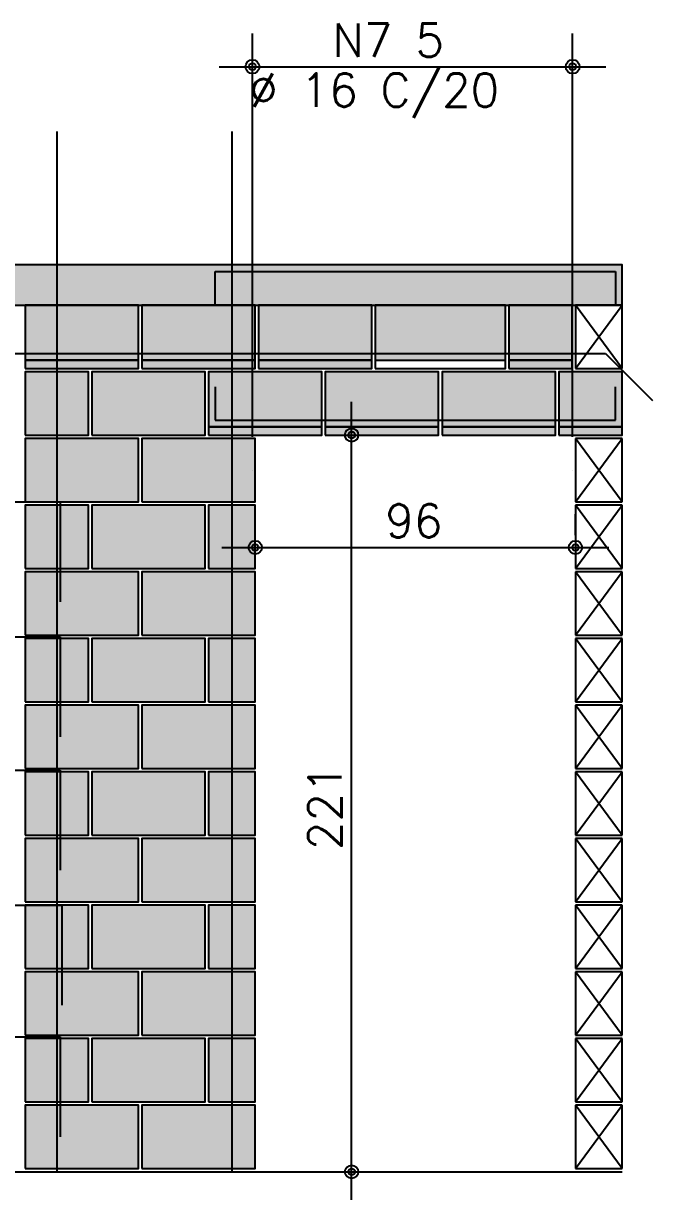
# Model space of a CAD drawing. Extents: x -1.9 to 86, y -1.6 to 60.9.
# Drawn here: x 10.54 to 14.31, y 49.93 to 56.94 of the extents above; entities that cross this region are included whole.
import ezdxf

# ---------------------------------------------------------------- set-up
doc = ezdxf.new("R2010")
doc.units = 0
doc.header["$MEASUREMENT"] = 0
for name, color, linetype in [('PENA_01', 1, 'CONTINUOUS'), ('PENA_02', 2, 'CONTINUOUS'), ('PENA_03', 3, 'CONTINUOUS'), ('PENA_05', 5, 'CONTINUOUS'), ('PENA_09', 254, 'CONTINUOUS'), ('PENA_11', 252, 'CONTINUOUS'), ('PENA_21', 100, 'CONTINUOUS'), ('PENA_23', 50, 'CONTINUOUS'), ('PENA_28', 135, 'CONTINUOUS')]:
    doc.layers.add(name, color=color, linetype=linetype)
doc.styles.get("Standard").update_dxf_attribs({"font": 'ROMANS.SHX'})

msp = doc.modelspace()

# ---------------------------------------------------------------- linework, layer by layer
at = {"layer": 'PENA_01', "linetype": 'Continuous'}
for p, q in [((11.914801, 54.463578), (11.914801, 56.883113)), ((13.834801, 54.463578), (13.834801, 56.883113)), ((11.714801, 56.683113), (14.034801, 56.683113)), ((10.55154, 54.923578), (11.23154, 54.923578)), ((11.25154, 54.923578), (11.93154, 54.923578)), ((11.95154, 54.923578), (12.63154, 54.923578)), ((12.65154, 54.923578), (13.43154, 54.923578)), ((13.45154, 54.923578), (13.83154, 54.923578)), ((12.509814, 49.853578), (12.509814, 54.673578)), ((11.65154, 54.523578), (12.33154, 54.523578)), ((12.35154, 54.523578), (13.03154, 54.523578)), ((12.55154, 54.473578), (12.709814, 54.473578)), ((13.05154, 54.523578), (13.73154, 54.523578)), ((13.75154, 54.523578), (14.13154, 54.523578)), ((11.93154, 53.873578), (11.93154, 53.999237)), ((13.85154, 53.873578), (13.85154, 53.999237)), ((11.73154, 53.799237), (14.05154, 53.799237)), ((12.670716, 50.053578), (12.709814, 50.053578))]:
    msp.add_line(p, q, dxfattribs=at)
at = {"layer": 'PENA_02', "linetype": 'Continuous'}
for p, q in [((14.13154, 55.253578), (13.85154, 55.253578)), ((13.85154, 55.253578), (13.85154, 54.873578)), ((14.13154, 54.873578), (14.13154, 55.253578)), ((13.85154, 54.873578), (14.13154, 54.873578)), ((14.13154, 54.453578), (13.85154, 54.453578)), ((13.85154, 54.453578), (13.85154, 54.073578)), ((14.13154, 54.073578), (14.13154, 54.453578)), ((13.85154, 54.073578), (14.13154, 54.073578)), ((14.13154, 54.053578), (13.85154, 54.053578)), ((13.85154, 54.053578), (13.85154, 53.673578)), ((14.13154, 53.673578), (14.13154, 54.053578)), ((13.85154, 53.673578), (14.13154, 53.673578)), ((14.13154, 53.653578), (13.85154, 53.653578)), ((13.85154, 53.653578), (13.85154, 53.273578)), ((14.13154, 53.273578), (14.13154, 53.653578)), ((13.85154, 53.273578), (14.13154, 53.273578)), ((14.13154, 53.253578), (13.85154, 53.253578)), ((13.85154, 53.253578), (13.85154, 52.873578)), ((14.13154, 52.873578), (14.13154, 53.253578)), ((13.85154, 52.873578), (14.13154, 52.873578)), ((14.13154, 52.853578), (13.85154, 52.853578)), ((13.85154, 52.853578), (13.85154, 52.473578)), ((14.13154, 52.473578), (14.13154, 52.853578)), ((13.85154, 52.473578), (14.13154, 52.473578)), ((14.13154, 52.453578), (13.85154, 52.453578)), ((13.85154, 52.453578), (13.85154, 52.073578)), ((14.13154, 52.073578), (14.13154, 52.453578)), ((13.85154, 52.073578), (14.13154, 52.073578)), ((14.13154, 52.053578), (13.85154, 52.053578)), ((13.85154, 52.053578), (13.85154, 51.673578)), ((14.13154, 51.673578), (14.13154, 52.053578)), ((13.85154, 51.673578), (14.13154, 51.673578)), ((14.13154, 51.653578), (13.85154, 51.653578)), ((13.85154, 51.653578), (13.85154, 51.273578)), ((14.13154, 51.273578), (14.13154, 51.653578)), ((13.85154, 51.273578), (14.13154, 51.273578)), ((14.13154, 51.253578), (13.85154, 51.253578)), ((13.85154, 51.253578), (13.85154, 50.873578)), ((14.13154, 50.873578), (14.13154, 51.253578)), ((13.85154, 50.873578), (14.13154, 50.873578)), ((14.13154, 50.853578), (13.85154, 50.853578)), ((13.85154, 50.853578), (13.85154, 50.473578)), ((14.13154, 50.473578), (14.13154, 50.853578)), ((13.85154, 50.473578), (14.13154, 50.473578)), ((14.13154, 50.453578), (13.85154, 50.453578)), ((13.85154, 50.453578), (13.85154, 50.073578)), ((14.13154, 50.073578), (14.13154, 50.453578)), ((6.55154, 50.053578), (14.13154, 50.053578)), ((13.85154, 50.073578), (14.13154, 50.073578))]:
    msp.add_line(p, q, dxfattribs=at)
for points in [[(6.55154, 55.253578), (14.13154, 55.253578), (14.13154, 55.493578), (6.55154, 55.493578), (6.55154, 55.253578)], [(10.55154, 54.873578), (11.23154, 54.873578), (11.23154, 55.253578), (10.55154, 55.253578), (10.55154, 54.873578)], [(11.25154, 54.873578), (11.93154, 54.873578), (11.93154, 55.253578), (11.25154, 55.253578), (11.25154, 54.873578)], [(11.95154, 54.873578), (12.63154, 54.873578), (12.63154, 55.253578), (11.95154, 55.253578), (11.95154, 54.873578)], [(12.65154, 54.873578), (13.43154, 54.873578), (13.43154, 55.253578), (12.65154, 55.253578), (12.65154, 54.873578)], [(13.45154, 54.873578), (13.83154, 54.873578), (13.83154, 55.253578), (13.45154, 55.253578), (13.45154, 54.873578)], [(10.55154, 54.473578), (10.93154, 54.473578), (10.93154, 54.853578), (10.55154, 54.853578), (10.55154, 54.473578)], [(10.95154, 54.473578), (11.63154, 54.473578), (11.63154, 54.853578), (10.95154, 54.853578), (10.95154, 54.473578)], [(11.65154, 54.473578), (12.33154, 54.473578), (12.33154, 54.853578), (11.65154, 54.853578), (11.65154, 54.473578)], [(12.35154, 54.473578), (13.03154, 54.473578), (13.03154, 54.853578), (12.35154, 54.853578), (12.35154, 54.473578)], [(13.05154, 54.473578), (13.73154, 54.473578), (13.73154, 54.853578), (13.05154, 54.853578), (13.05154, 54.473578)], [(13.75154, 54.473578), (14.13154, 54.473578), (14.13154, 54.853578), (13.75154, 54.853578), (13.75154, 54.473578)], [(10.55154, 54.073578), (11.23154, 54.073578), (11.23154, 54.453578), (10.55154, 54.453578), (10.55154, 54.073578)], [(11.25154, 54.073578), (11.93154, 54.073578), (11.93154, 54.453578), (11.25154, 54.453578), (11.25154, 54.073578)], [(10.55154, 53.673578), (10.93154, 53.673578), (10.93154, 54.053578), (10.55154, 54.053578), (10.55154, 53.673578)], [(10.95154, 53.673578), (11.63154, 53.673578), (11.63154, 54.053578), (10.95154, 54.053578), (10.95154, 53.673578)], [(11.65154, 53.673578), (11.93154, 53.673578), (11.93154, 54.053578), (11.65154, 54.053578), (11.65154, 53.673578)], [(10.55154, 53.273578), (11.23154, 53.273578), (11.23154, 53.653578), (10.55154, 53.653578), (10.55154, 53.273578)], [(11.25154, 53.273578), (11.93154, 53.273578), (11.93154, 53.653578), (11.25154, 53.653578), (11.25154, 53.273578)], [(10.55154, 52.873578), (10.93154, 52.873578), (10.93154, 53.253578), (10.55154, 53.253578), (10.55154, 52.873578)], [(10.95154, 52.873578), (11.63154, 52.873578), (11.63154, 53.253578), (10.95154, 53.253578), (10.95154, 52.873578)], [(11.65154, 52.873578), (11.93154, 52.873578), (11.93154, 53.253578), (11.65154, 53.253578), (11.65154, 52.873578)], [(10.55154, 52.473578), (11.23154, 52.473578), (11.23154, 52.853578), (10.55154, 52.853578), (10.55154, 52.473578)], [(11.25154, 52.473578), (11.93154, 52.473578), (11.93154, 52.853578), (11.25154, 52.853578), (11.25154, 52.473578)], [(10.55154, 52.073578), (10.93154, 52.073578), (10.93154, 52.453578), (10.55154, 52.453578), (10.55154, 52.073578)], [(10.95154, 52.073578), (11.63154, 52.073578), (11.63154, 52.453578), (10.95154, 52.453578), (10.95154, 52.073578)], [(11.65154, 52.073578), (11.93154, 52.073578), (11.93154, 52.453578), (11.65154, 52.453578), (11.65154, 52.073578)], [(10.55154, 51.673578), (11.23154, 51.673578), (11.23154, 52.053578), (10.55154, 52.053578), (10.55154, 51.673578)], [(11.25154, 51.673578), (11.93154, 51.673578), (11.93154, 52.053578), (11.25154, 52.053578), (11.25154, 51.673578)], [(10.55154, 51.273578), (10.93154, 51.273578), (10.93154, 51.653578), (10.55154, 51.653578), (10.55154, 51.273578)], [(10.95154, 51.273578), (11.63154, 51.273578), (11.63154, 51.653578), (10.95154, 51.653578), (10.95154, 51.273578)], [(11.65154, 51.273578), (11.93154, 51.273578), (11.93154, 51.653578), (11.65154, 51.653578), (11.65154, 51.273578)], [(10.55154, 50.873578), (11.23154, 50.873578), (11.23154, 51.253578), (10.55154, 51.253578), (10.55154, 50.873578)], [(11.25154, 50.873578), (11.93154, 50.873578), (11.93154, 51.253578), (11.25154, 51.253578), (11.25154, 50.873578)], [(10.55154, 50.473578), (10.93154, 50.473578), (10.93154, 50.853578), (10.55154, 50.853578), (10.55154, 50.473578)], [(10.95154, 50.473578), (11.63154, 50.473578), (11.63154, 50.853578), (10.95154, 50.853578), (10.95154, 50.473578)], [(11.65154, 50.473578), (11.93154, 50.473578), (11.93154, 50.853578), (11.65154, 50.853578), (11.65154, 50.473578)], [(10.55154, 50.073578), (11.23154, 50.073578), (11.23154, 50.453578), (10.55154, 50.453578), (10.55154, 50.073578)], [(11.25154, 50.073578), (11.93154, 50.073578), (11.93154, 50.453578), (11.25154, 50.453578), (11.25154, 50.073578)]]:
    msp.add_lwpolyline(points, dxfattribs=at)
for centre, radius in [((11.914801, 56.683113), 0.041625), ((11.914801, 56.683113), 0.02075), ((13.834801, 56.683113), 0.041625), ((13.834801, 56.683113), 0.02075), ((12.509814, 54.473578), 0.04), ((12.509814, 54.473578), 0.02), ((11.93154, 53.799237), 0.04), ((13.85154, 53.799237), 0.04), ((11.93154, 53.799237), 0.02), ((13.85154, 53.799237), 0.02), ((12.509814, 50.053578), 0.04), ((12.509814, 50.053578), 0.02)]:
    msp.add_circle(centre, radius, dxfattribs=at)
at = {"layer": 'PENA_03', "linetype": 'Continuous'}
for p, q in [((13.85154, 54.873578), (14.13154, 55.253578)), ((14.13154, 54.873578), (13.85154, 55.253578)), ((12.35154, 54.473578), (12.35154, 54.473578)), ((13.85154, 54.073578), (14.13154, 54.453578)), ((14.13154, 54.073578), (13.85154, 54.453578)), ((11.914801, 54.263578), (11.914801, 54.263578)), ((13.834801, 54.263578), (13.834801, 54.263578)), ((13.85154, 53.673578), (14.13154, 54.053578)), ((14.13154, 53.673578), (13.85154, 54.053578)), ((11.93154, 53.673578), (11.93154, 53.673578)), ((13.85154, 53.673578), (13.85154, 53.673578)), ((13.85154, 53.273578), (14.13154, 53.653578)), ((14.13154, 53.273578), (13.85154, 53.653578)), ((13.85154, 52.873578), (14.13154, 53.253578)), ((14.13154, 52.873578), (13.85154, 53.253578)), ((13.85154, 52.473578), (14.13154, 52.853578)), ((14.13154, 52.473578), (13.85154, 52.853578)), ((13.85154, 52.073578), (14.13154, 52.453578)), ((14.13154, 52.073578), (13.85154, 52.453578)), ((13.85154, 51.673578), (14.13154, 52.053578)), ((14.13154, 51.673578), (13.85154, 52.053578)), ((13.85154, 51.273578), (14.13154, 51.653578)), ((14.13154, 51.273578), (13.85154, 51.653578)), ((13.85154, 50.873578), (14.13154, 51.253578)), ((14.13154, 50.873578), (13.85154, 51.253578)), ((13.85154, 50.473578), (14.13154, 50.853578)), ((14.13154, 50.473578), (13.85154, 50.853578)), ((13.85154, 50.073578), (14.13154, 50.453578)), ((14.13154, 50.073578), (13.85154, 50.453578)), ((12.470716, 50.053578), (12.470716, 50.053578))]:
    msp.add_line(p, q, dxfattribs=at)
at = {"layer": 'PENA_05', "linetype": 'Continuous'}
for p, q in [((11.69154, 55.253578), (11.69154, 55.453578)), ((11.69154, 55.453578), (14.09154, 55.453578)), ((14.09154, 55.453578), (14.09154, 55.253578)), ((6.65154, 54.963578), (14.03154, 54.963578)), ((14.03154, 54.963578), (14.314383, 54.680735)), ((11.69154, 54.763578), (11.69154, 54.563578)), ((14.09154, 54.563578), (14.09154, 54.763578)), ((11.69154, 54.563578), (14.09154, 54.563578)), ((10.34154, 54.073578), (10.76154, 54.073578)), ((10.76154, 54.073578), (10.76154, 53.473578)), ((10.34154, 53.263578), (10.76154, 53.263578)), ((10.76154, 53.263578), (10.76154, 52.663578)), ((10.34154, 52.463578), (10.76154, 52.463578)), ((10.76154, 52.463578), (10.76154, 51.863578)), ((10.35154, 51.653578), (10.77154, 51.653578)), ((10.77154, 51.653578), (10.77154, 51.053578)), ((10.34154, 50.863578), (10.76154, 50.863578)), ((10.76154, 50.863578), (10.76154, 50.263578))]:
    msp.add_line(p, q, dxfattribs=at)
for points in [[(10.74154, 56.293578), (10.74154, 50.053578)], [(11.79154, 56.293578), (11.79154, 50.053578)]]:
    msp.add_lwpolyline(points, dxfattribs=at)
at = {"layer": 'PENA_09', "linetype": 'Continuous'}
for points in [[(10.55154, 54.923578), (11.23154, 54.923578), (11.23154, 55.253578), (10.55154, 55.253578), (10.55154, 54.923578)], [(11.25154, 54.923578), (11.93154, 54.923578), (11.93154, 55.253578), (11.25154, 55.253578), (11.25154, 54.923578)], [(11.95154, 54.923578), (12.63154, 54.923578), (12.63154, 55.253578), (11.95154, 55.253578), (11.95154, 54.923578)], [(12.65154, 54.923578), (13.43154, 54.923578), (13.43154, 55.253578), (12.65154, 55.253578), (12.65154, 54.923578)], [(13.45154, 54.923578), (13.83154, 54.923578), (13.83154, 55.253578), (13.45154, 55.253578), (13.45154, 54.923578)], [(11.65154, 54.523578), (12.33154, 54.523578), (12.33154, 54.853578), (11.65154, 54.853578), (11.65154, 54.523578)], [(12.35154, 54.523578), (13.03154, 54.523578), (13.03154, 54.853578), (12.35154, 54.853578), (12.35154, 54.523578)], [(13.05154, 54.523578), (13.73154, 54.523578), (13.73154, 54.853578), (13.05154, 54.853578), (13.05154, 54.523578)], [(13.75154, 54.523578), (14.13154, 54.523578), (14.13154, 54.853578), (13.75154, 54.853578), (13.75154, 54.523578)]]:
    msp.add_lwpolyline(points, dxfattribs=at)
for points in [[(10.55154, 54.923578), (11.23154, 54.923578), (11.23154, 55.253578)], [(10.55154, 54.923578), (11.23154, 55.253578), (10.55154, 55.253578)], [(10.55154, 54.923578), (10.55154, 55.253578), (10.55154, 54.923578)], [(11.25154, 54.923578), (11.93154, 54.923578), (11.93154, 55.253578)], [(11.25154, 54.923578), (11.93154, 55.253578), (11.25154, 55.253578)], [(11.25154, 54.923578), (11.25154, 55.253578), (11.25154, 54.923578)], [(11.95154, 54.923578), (12.63154, 54.923578), (12.63154, 55.253578)], [(11.95154, 54.923578), (12.63154, 55.253578), (11.95154, 55.253578)], [(11.95154, 54.923578), (11.95154, 55.253578), (11.95154, 54.923578)], [(12.65154, 54.923578), (13.43154, 54.923578), (13.43154, 55.253578)], [(12.65154, 54.923578), (13.43154, 55.253578), (12.65154, 55.253578)], [(12.65154, 54.923578), (12.65154, 55.253578), (12.65154, 54.923578)], [(13.45154, 54.923578), (13.83154, 54.923578), (13.83154, 55.253578)], [(13.45154, 54.923578), (13.83154, 55.253578), (13.45154, 55.253578)], [(13.45154, 54.923578), (13.45154, 55.253578), (13.45154, 54.923578)], [(11.65154, 54.523578), (12.33154, 54.523578), (12.33154, 54.853578)], [(11.65154, 54.523578), (12.33154, 54.853578), (11.65154, 54.853578)], [(11.65154, 54.523578), (11.65154, 54.853578), (11.65154, 54.523578)], [(12.35154, 54.523578), (13.03154, 54.523578), (13.03154, 54.853578)], [(12.35154, 54.523578), (13.03154, 54.853578), (12.35154, 54.853578)], [(12.35154, 54.523578), (12.35154, 54.853578), (12.35154, 54.523578)], [(13.05154, 54.523578), (13.73154, 54.523578), (13.73154, 54.853578)], [(13.05154, 54.523578), (13.73154, 54.853578), (13.05154, 54.853578)], [(13.05154, 54.523578), (13.05154, 54.853578), (13.05154, 54.523578)], [(13.75154, 54.523578), (14.13154, 54.523578), (14.13154, 54.853578)], [(13.75154, 54.523578), (14.13154, 54.853578), (13.75154, 54.853578)], [(13.75154, 54.523578), (13.75154, 54.853578), (13.75154, 54.523578)]]:
    msp.add_solid(points, dxfattribs=at)
at = {"layer": 'PENA_11', "linetype": 'Continuous'}
for points in [[(6.55154, 55.253578), (14.13154, 55.253578), (14.13154, 55.493578)], [(6.55154, 55.253578), (14.13154, 55.493578), (6.55154, 55.493578)]]:
    msp.add_solid(points, dxfattribs=at)
at = {"layer": 'PENA_21', "linetype": 'Continuous'}
for points in [[(10.55154, 54.873578), (11.23154, 54.873578), (11.23154, 54.923578), (10.55154, 54.923578), (10.55154, 54.873578)], [(11.25154, 54.873578), (11.93154, 54.873578), (11.93154, 54.923578), (11.25154, 54.923578), (11.25154, 54.873578)], [(11.95154, 54.873578), (12.63154, 54.873578), (12.63154, 54.923578), (11.95154, 54.923578), (11.95154, 54.873578)], [(10.95154, 54.473578), (11.63154, 54.473578), (11.63154, 54.853578), (10.95154, 54.853578), (10.95154, 54.473578)], [(11.65154, 54.473578), (12.33154, 54.473578), (12.33154, 54.523578), (11.65154, 54.523578), (11.65154, 54.473578)], [(12.35154, 54.473578), (13.03154, 54.473578), (13.03154, 54.523578), (12.35154, 54.523578), (12.35154, 54.473578)], [(13.05154, 54.473578), (13.73154, 54.473578), (13.73154, 54.523578), (13.05154, 54.523578), (13.05154, 54.473578)], [(10.55154, 54.073578), (11.23154, 54.073578), (11.23154, 54.453578), (10.55154, 54.453578), (10.55154, 54.073578)], [(11.25154, 54.073578), (11.93154, 54.073578), (11.93154, 54.453578), (11.25154, 54.453578), (11.25154, 54.073578)], [(10.95154, 53.673578), (11.63154, 53.673578), (11.63154, 54.053578), (10.95154, 54.053578), (10.95154, 53.673578)], [(10.55154, 53.273578), (11.23154, 53.273578), (11.23154, 53.653578), (10.55154, 53.653578), (10.55154, 53.273578)], [(11.25154, 53.273578), (11.93154, 53.273578), (11.93154, 53.653578), (11.25154, 53.653578), (11.25154, 53.273578)], [(10.95154, 52.873578), (11.63154, 52.873578), (11.63154, 53.253578), (10.95154, 53.253578), (10.95154, 52.873578)], [(10.55154, 52.473578), (11.23154, 52.473578), (11.23154, 52.853578), (10.55154, 52.853578), (10.55154, 52.473578)], [(11.25154, 52.473578), (11.93154, 52.473578), (11.93154, 52.853578), (11.25154, 52.853578), (11.25154, 52.473578)], [(10.95154, 52.073578), (11.63154, 52.073578), (11.63154, 52.453578), (10.95154, 52.453578), (10.95154, 52.073578)], [(10.55154, 51.673578), (11.23154, 51.673578), (11.23154, 52.053578), (10.55154, 52.053578), (10.55154, 51.673578)], [(11.25154, 51.673578), (11.93154, 51.673578), (11.93154, 52.053578), (11.25154, 52.053578), (11.25154, 51.673578)], [(10.95154, 51.273578), (11.63154, 51.273578), (11.63154, 51.653578), (10.95154, 51.653578), (10.95154, 51.273578)], [(10.55154, 50.873578), (11.23154, 50.873578), (11.23154, 51.253578), (10.55154, 51.253578), (10.55154, 50.873578)], [(11.25154, 50.873578), (11.93154, 50.873578), (11.93154, 51.253578), (11.25154, 51.253578), (11.25154, 50.873578)], [(10.95154, 50.473578), (11.63154, 50.473578), (11.63154, 50.853578), (10.95154, 50.853578), (10.95154, 50.473578)], [(10.55154, 50.073578), (11.23154, 50.073578), (11.23154, 50.453578), (10.55154, 50.453578), (10.55154, 50.073578)], [(11.25154, 50.073578), (11.93154, 50.073578), (11.93154, 50.453578), (11.25154, 50.453578), (11.25154, 50.073578)]]:
    msp.add_lwpolyline(points, dxfattribs=at)
for points in [[(10.55154, 54.873578), (11.23154, 54.873578), (11.23154, 54.923578)], [(10.55154, 54.873578), (11.23154, 54.923578), (10.55154, 54.923578)], [(10.55154, 54.873578), (10.55154, 54.923578), (10.55154, 54.873578)], [(11.25154, 54.873578), (11.93154, 54.873578), (11.93154, 54.923578)], [(11.25154, 54.873578), (11.93154, 54.923578), (11.25154, 54.923578)], [(11.25154, 54.873578), (11.25154, 54.923578), (11.25154, 54.873578)], [(11.95154, 54.873578), (12.63154, 54.873578), (12.63154, 54.923578)], [(11.95154, 54.873578), (12.63154, 54.923578), (11.95154, 54.923578)], [(11.95154, 54.873578), (11.95154, 54.923578), (11.95154, 54.873578)], [(10.95154, 54.473578), (11.63154, 54.473578), (11.63154, 54.853578)], [(10.95154, 54.473578), (11.63154, 54.853578), (10.95154, 54.853578)], [(10.95154, 54.473578), (10.95154, 54.853578), (10.95154, 54.473578)], [(11.65154, 54.473578), (12.33154, 54.473578), (12.33154, 54.523578)], [(11.65154, 54.473578), (12.33154, 54.523578), (11.65154, 54.523578)], [(11.65154, 54.473578), (11.65154, 54.523578), (11.65154, 54.473578)], [(12.35154, 54.473578), (13.03154, 54.473578), (13.03154, 54.523578)], [(12.35154, 54.473578), (13.03154, 54.523578), (12.35154, 54.523578)], [(12.35154, 54.473578), (12.35154, 54.523578), (12.35154, 54.473578)], [(13.05154, 54.473578), (13.73154, 54.473578), (13.73154, 54.523578)], [(13.05154, 54.473578), (13.73154, 54.523578), (13.05154, 54.523578)], [(13.05154, 54.473578), (13.05154, 54.523578), (13.05154, 54.473578)], [(10.55154, 54.073578), (11.23154, 54.073578), (11.23154, 54.453578)], [(10.55154, 54.073578), (11.23154, 54.453578), (10.55154, 54.453578)], [(10.55154, 54.073578), (10.55154, 54.453578), (10.55154, 54.073578)], [(11.25154, 54.073578), (11.93154, 54.073578), (11.93154, 54.453578)], [(11.25154, 54.073578), (11.93154, 54.453578), (11.25154, 54.453578)], [(11.25154, 54.073578), (11.25154, 54.453578), (11.25154, 54.073578)], [(10.95154, 53.673578), (11.63154, 53.673578), (11.63154, 54.053578)], [(10.95154, 53.673578), (11.63154, 54.053578), (10.95154, 54.053578)], [(10.95154, 53.673578), (10.95154, 54.053578), (10.95154, 53.673578)], [(10.55154, 53.273578), (11.23154, 53.273578), (11.23154, 53.653578)], [(10.55154, 53.273578), (11.23154, 53.653578), (10.55154, 53.653578)], [(10.55154, 53.273578), (10.55154, 53.653578), (10.55154, 53.273578)], [(11.25154, 53.273578), (11.93154, 53.273578), (11.93154, 53.653578)], [(11.25154, 53.273578), (11.93154, 53.653578), (11.25154, 53.653578)], [(11.25154, 53.273578), (11.25154, 53.653578), (11.25154, 53.273578)], [(10.95154, 52.873578), (11.63154, 52.873578), (11.63154, 53.253578)], [(10.95154, 52.873578), (11.63154, 53.253578), (10.95154, 53.253578)], [(10.95154, 52.873578), (10.95154, 53.253578), (10.95154, 52.873578)], [(10.55154, 52.473578), (11.23154, 52.473578), (11.23154, 52.853578)], [(10.55154, 52.473578), (11.23154, 52.853578), (10.55154, 52.853578)], [(10.55154, 52.473578), (10.55154, 52.853578), (10.55154, 52.473578)], [(11.25154, 52.473578), (11.93154, 52.473578), (11.93154, 52.853578)], [(11.25154, 52.473578), (11.93154, 52.853578), (11.25154, 52.853578)], [(11.25154, 52.473578), (11.25154, 52.853578), (11.25154, 52.473578)], [(10.95154, 52.073578), (11.63154, 52.073578), (11.63154, 52.453578)], [(10.95154, 52.073578), (11.63154, 52.453578), (10.95154, 52.453578)], [(10.95154, 52.073578), (10.95154, 52.453578), (10.95154, 52.073578)], [(10.55154, 51.673578), (11.23154, 51.673578), (11.23154, 52.053578)], [(10.55154, 51.673578), (11.23154, 52.053578), (10.55154, 52.053578)], [(10.55154, 51.673578), (10.55154, 52.053578), (10.55154, 51.673578)], [(11.25154, 51.673578), (11.93154, 51.673578), (11.93154, 52.053578)], [(11.25154, 51.673578), (11.93154, 52.053578), (11.25154, 52.053578)], [(11.25154, 51.673578), (11.25154, 52.053578), (11.25154, 51.673578)], [(10.95154, 51.273578), (11.63154, 51.273578), (11.63154, 51.653578)], [(10.95154, 51.273578), (11.63154, 51.653578), (10.95154, 51.653578)], [(10.95154, 51.273578), (10.95154, 51.653578), (10.95154, 51.273578)], [(10.55154, 50.873578), (11.23154, 50.873578), (11.23154, 51.253578)], [(10.55154, 50.873578), (11.23154, 51.253578), (10.55154, 51.253578)], [(10.55154, 50.873578), (10.55154, 51.253578), (10.55154, 50.873578)], [(11.25154, 50.873578), (11.93154, 50.873578), (11.93154, 51.253578)], [(11.25154, 50.873578), (11.93154, 51.253578), (11.25154, 51.253578)], [(11.25154, 50.873578), (11.25154, 51.253578), (11.25154, 50.873578)], [(10.95154, 50.473578), (11.63154, 50.473578), (11.63154, 50.853578)], [(10.95154, 50.473578), (11.63154, 50.853578), (10.95154, 50.853578)], [(10.95154, 50.473578), (10.95154, 50.853578), (10.95154, 50.473578)], [(10.55154, 50.073578), (11.23154, 50.073578), (11.23154, 50.453578)], [(10.55154, 50.073578), (11.23154, 50.453578), (10.55154, 50.453578)], [(10.55154, 50.073578), (10.55154, 50.453578), (10.55154, 50.073578)], [(11.25154, 50.073578), (11.93154, 50.073578), (11.93154, 50.453578)], [(11.25154, 50.073578), (11.93154, 50.453578), (11.25154, 50.453578)], [(11.25154, 50.073578), (11.25154, 50.453578), (11.25154, 50.073578)]]:
    msp.add_solid(points, dxfattribs=at)
at = {"layer": 'PENA_23', "linetype": 'Continuous'}
for points in [[(13.45154, 54.873578), (13.83154, 54.873578), (13.83154, 54.923578), (13.45154, 54.923578), (13.45154, 54.873578)], [(10.55154, 54.473578), (10.93154, 54.473578), (10.93154, 54.853578), (10.55154, 54.853578), (10.55154, 54.473578)], [(13.75154, 54.473578), (14.13154, 54.473578), (14.13154, 54.523578), (13.75154, 54.523578), (13.75154, 54.473578)], [(10.55154, 53.673578), (10.93154, 53.673578), (10.93154, 54.053578), (10.55154, 54.053578), (10.55154, 53.673578)], [(10.55154, 52.873578), (10.93154, 52.873578), (10.93154, 53.253578), (10.55154, 53.253578), (10.55154, 52.873578)], [(10.55154, 52.073578), (10.93154, 52.073578), (10.93154, 52.453578), (10.55154, 52.453578), (10.55154, 52.073578)], [(10.55154, 51.273578), (10.93154, 51.273578), (10.93154, 51.653578), (10.55154, 51.653578), (10.55154, 51.273578)], [(10.55154, 50.473578), (10.93154, 50.473578), (10.93154, 50.853578), (10.55154, 50.853578), (10.55154, 50.473578)]]:
    msp.add_lwpolyline(points, dxfattribs=at)
for points in [[(13.45154, 54.873578), (13.83154, 54.873578), (13.83154, 54.923578)], [(13.45154, 54.873578), (13.83154, 54.923578), (13.45154, 54.923578)], [(13.45154, 54.873578), (13.45154, 54.923578), (13.45154, 54.873578)], [(10.55154, 54.473578), (10.93154, 54.473578), (10.93154, 54.853578)], [(10.55154, 54.473578), (10.93154, 54.853578), (10.55154, 54.853578)], [(10.55154, 54.473578), (10.55154, 54.853578), (10.55154, 54.473578)], [(13.75154, 54.473578), (14.13154, 54.473578), (14.13154, 54.523578)], [(13.75154, 54.473578), (14.13154, 54.523578), (13.75154, 54.523578)], [(13.75154, 54.473578), (13.75154, 54.523578), (13.75154, 54.473578)], [(10.55154, 53.673578), (10.93154, 53.673578), (10.93154, 54.053578)], [(10.55154, 53.673578), (10.93154, 54.053578), (10.55154, 54.053578)], [(10.55154, 53.673578), (10.55154, 54.053578), (10.55154, 53.673578)], [(10.55154, 52.873578), (10.93154, 52.873578), (10.93154, 53.253578)], [(10.55154, 52.873578), (10.93154, 53.253578), (10.55154, 53.253578)], [(10.55154, 52.873578), (10.55154, 53.253578), (10.55154, 52.873578)], [(10.55154, 52.073578), (10.93154, 52.073578), (10.93154, 52.453578)], [(10.55154, 52.073578), (10.93154, 52.453578), (10.55154, 52.453578)], [(10.55154, 52.073578), (10.55154, 52.453578), (10.55154, 52.073578)], [(10.55154, 51.273578), (10.93154, 51.273578), (10.93154, 51.653578)], [(10.55154, 51.273578), (10.93154, 51.653578), (10.55154, 51.653578)], [(10.55154, 51.273578), (10.55154, 51.653578), (10.55154, 51.273578)], [(10.55154, 50.473578), (10.93154, 50.473578), (10.93154, 50.853578)], [(10.55154, 50.473578), (10.93154, 50.853578), (10.55154, 50.853578)], [(10.55154, 50.473578), (10.55154, 50.853578), (10.55154, 50.473578)]]:
    msp.add_solid(points, dxfattribs=at)
at = {"layer": 'PENA_28', "linetype": 'Continuous'}
for points in [[(11.65154, 53.673578), (11.93154, 53.673578), (11.93154, 54.053578), (11.65154, 54.053578), (11.65154, 53.673578)], [(11.65154, 52.873578), (11.93154, 52.873578), (11.93154, 53.253578), (11.65154, 53.253578), (11.65154, 52.873578)], [(11.65154, 52.073578), (11.93154, 52.073578), (11.93154, 52.453578), (11.65154, 52.453578), (11.65154, 52.073578)], [(11.65154, 51.273578), (11.93154, 51.273578), (11.93154, 51.653578), (11.65154, 51.653578), (11.65154, 51.273578)], [(11.65154, 50.473578), (11.93154, 50.473578), (11.93154, 50.853578), (11.65154, 50.853578), (11.65154, 50.473578)]]:
    msp.add_lwpolyline(points, dxfattribs=at)
for points in [[(11.65154, 53.673578), (11.93154, 53.673578), (11.93154, 54.053578)], [(11.65154, 53.673578), (11.93154, 54.053578), (11.65154, 54.053578)], [(11.65154, 53.673578), (11.65154, 54.053578), (11.65154, 53.673578)], [(11.65154, 52.873578), (11.93154, 52.873578), (11.93154, 53.253578)], [(11.65154, 52.873578), (11.93154, 53.253578), (11.65154, 53.253578)], [(11.65154, 52.873578), (11.65154, 53.253578), (11.65154, 52.873578)], [(11.65154, 52.073578), (11.93154, 52.073578), (11.93154, 52.453578)], [(11.65154, 52.073578), (11.93154, 52.453578), (11.65154, 52.453578)], [(11.65154, 52.073578), (11.65154, 52.453578), (11.65154, 52.073578)], [(11.65154, 51.273578), (11.93154, 51.273578), (11.93154, 51.653578)], [(11.65154, 51.273578), (11.93154, 51.653578), (11.65154, 51.653578)], [(11.65154, 51.273578), (11.65154, 51.653578), (11.65154, 51.273578)], [(11.65154, 50.473578), (11.93154, 50.473578), (11.93154, 50.853578)], [(11.65154, 50.473578), (11.93154, 50.853578), (11.65154, 50.853578)], [(11.65154, 50.473578), (11.65154, 50.853578), (11.65154, 50.473578)]]:
    msp.add_solid(points, dxfattribs=at)

# ---------------------------------------------------------------- texts
at = {"layer": 'PENA_03', "linetype": 'Continuous'}
for s, p in [('N7 5', (12.394801, 56.743113)), ('%%c 16 C/20', (11.894801, 56.443113)), ('96', (12.71154, 53.859237))]:
    msp.add_text(s, height=0.2, dxfattribs=at).set_placement(p)
msp.add_text('221', height=0.2, rotation=90, dxfattribs=at).set_placement((12.449814, 51.983578))

doc.saveas('drawing.dxf')
